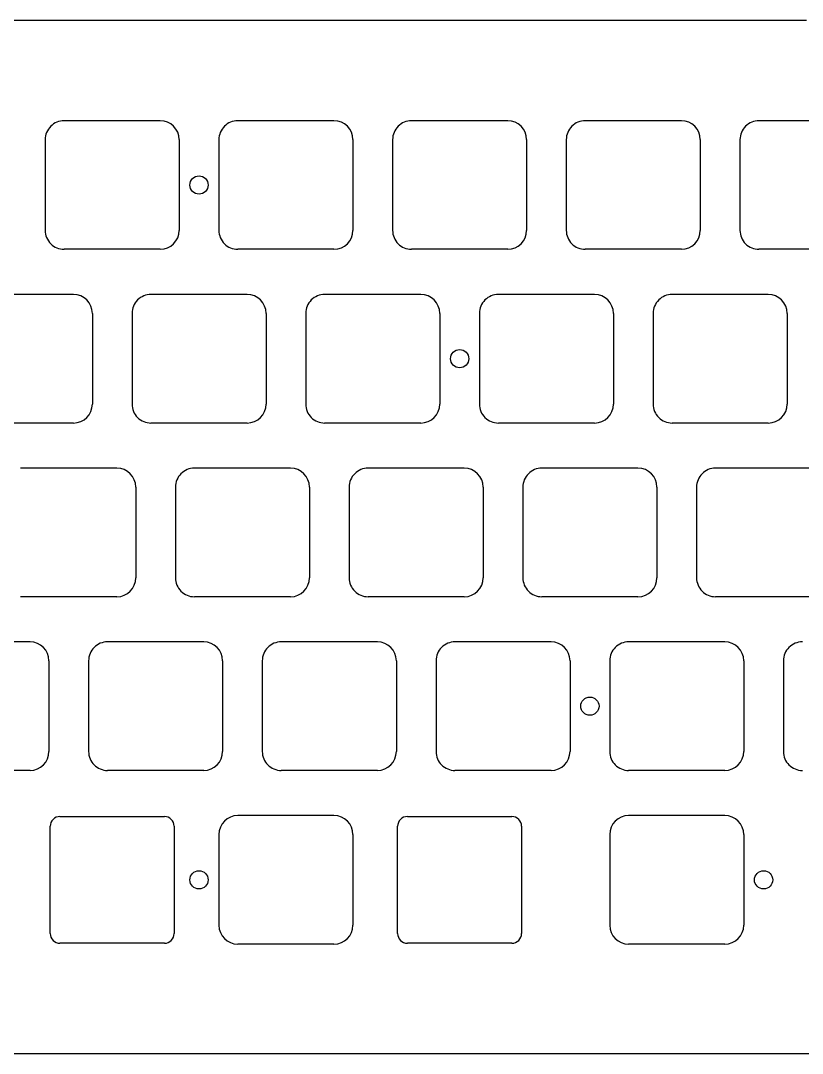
# Model space of a CAD drawing. Header units: millimetres. Extents: x -10 to 277, y -95 to 18.
# Drawn here: x 123.3 to 209, y -95.2 to 18 of the extents above; entities that cross this region are included whole.
import ezdxf

# ---------------------------------------------------------------- set-up
doc = ezdxf.new("R2010")
doc.units = ezdxf.units.MM
doc.header["$MEASUREMENT"] = 0
doc.layers.add('BLACK', color=7, linetype='CONTINUOUS')
doc.layers.add('Edge.Cuts', color=53, linetype='CONTINUOUS')

msp = doc.modelspace()

# ---------------------------------------------------------------- linework, layer by layer
at = {"layer": 'BLACK', "linetype": 'Continuous'}
for p, q in [((127.625, -69.25), (139.075, -69.25)), ((157.675, -69.15), (147.124999, -69.15)), ((165.725, -69.25), (177.175, -69.25)), ((200.5375, -69.15), (189.987499, -69.15)), ((126.55, -82.075), (126.55, -70.325)), ((140.15, -70.325), (140.15, -82.075)), ((145.05, -71.225), (145.05, -81.175001)), ((159.75, -71.225), (159.75, -81.175)), ((164.65, -82.075), (164.65, -70.325)), ((178.25, -70.325), (178.25, -82.075)), ((187.9125, -71.225), (187.9125, -81.175001)), ((202.6125, -71.225), (202.6125, -81.175)), ((139.075, -83.15), (127.625, -83.15)), ((157.675, -83.25), (147.125, -83.25)), ((177.175, -83.15), (165.725, -83.15)), ((200.5375, -83.25), (189.9875, -83.25))]:
    msp.add_line(p, q, dxfattribs=at)
at = {"layer": 'BLACK'}
for centre in [(142.875, -76.2), (204.7875, -76.2)]:
    msp.add_circle(centre, 1, dxfattribs=at)
for centre, radius, start, end in [((127.624999, -70.324999), 1.074999, 89.9999467, 180.0000533), ((139.075, -70.325), 1.075, 0, 90), ((147.125004, -71.225004), 2.075004, 90.00013806, 179.99988955), ((157.675, -71.225), 2.075, 0, 90), ((165.724999, -70.324999), 1.074999, 89.9999467, 180.0000533), ((177.175, -70.325), 1.075, 0, 90), ((189.987504, -71.225004), 2.075004, 90.00013806, 179.99988955), ((200.5375, -71.225), 2.075, 0, 90), ((147.125002, -81.174998), 2.075002, 180.00008284, 269.99994478), ((157.675, -81.175), 2.075, 270, 0), ((189.987502, -81.174998), 2.075002, 180.00008284, 269.99994478), ((200.5375, -81.175), 2.075, 270, 0), ((127.624999, -82.075001), 1.074999, 179.9999467, 270.0000533), ((139.075, -82.075), 1.075, 270, 0), ((165.724999, -82.075001), 1.074999, 179.9999467, 270.0000533), ((177.175, -82.075), 1.075, 270, 0)]:
    msp.add_arc(centre, radius, start, end, dxfattribs=at)
at = {"layer": 'Edge.Cuts', "linetype": 'Continuous'}
for p, q in [((209.475, 18.026), (57.225, 18.026)), ((138.625, 7.05), (128.075, 7.05)), ((157.675, 7.05), (147.125, 7.05)), ((176.725, 7.05), (166.175, 7.05)), ((195.775, 7.05), (185.225, 7.05)), ((214.825, 7.05), (204.275, 7.05)), ((126, 4.975), (126, -4.975)), ((140.7, 4.975), (140.7, -4.975)), ((145.05, 4.975), (145.05, -4.975)), ((159.75, 4.975), (159.75, -4.975)), ((164.1, 4.975), (164.1, -4.975)), ((178.8, 4.975), (178.8, -4.975)), ((183.15, 4.975), (183.15, -4.975)), ((197.85, 4.975), (197.85, -4.975)), ((202.2, 4.975), (202.2, -4.975)), ((138.625, -7.05), (128.075, -7.05)), ((157.675, -7.05), (147.125, -7.05)), ((176.725, -7.05), (166.175, -7.05)), ((195.775, -7.05), (185.225, -7.05)), ((214.825, -7.05), (204.275, -7.05)), ((129.1, -12), (118.55, -12)), ((148.15, -12), (137.6, -12)), ((167.2, -12), (156.65, -12)), ((186.25, -12), (175.7, -12)), ((205.3, -12), (194.75, -12)), ((131.175, -14.075), (131.175, -24.025)), ((135.525, -14.075), (135.525, -24.025)), ((150.225, -14.075), (150.225, -24.025)), ((154.575, -14.075), (154.575, -24.025)), ((169.275, -14.075), (169.275, -24.025)), ((173.625, -14.075), (173.625, -24.025)), ((188.325, -14.075), (188.325, -24.025)), ((192.675, -14.075), (192.675, -24.025)), ((207.375, -14.075), (207.375, -24.025)), ((129.1, -26.1), (118.55, -26.1)), ((148.15, -26.1), (137.6, -26.1)), ((167.2, -26.1), (156.65, -26.1)), ((186.25, -26.1), (175.7, -26.1)), ((205.3, -26.1), (194.75, -26.1)), ((133.8625, -31.05), (123.3125, -31.05)), ((152.9125, -31.05), (142.3625, -31.05)), ((171.9625, -31.05), (161.4125, -31.05)), ((191.0125, -31.05), (180.4625, -31.05)), ((210.0625, -31.05), (199.5125, -31.05)), ((135.9375, -33.125), (135.9375, -43.075)), ((140.2875, -33.125), (140.2875, -43.075)), ((154.9875, -33.125), (154.9875, -43.075)), ((159.3375, -33.125), (159.3375, -43.075)), ((174.0375, -33.125), (174.0375, -43.075)), ((178.3875, -33.125), (178.3875, -43.075)), ((193.0875, -33.125), (193.0875, -43.075)), ((197.4375, -33.125), (197.4375, -43.075)), ((133.8625, -45.15), (123.3125, -45.15)), ((152.9125, -45.15), (142.3625, -45.15)), ((171.9625, -45.15), (161.4125, -45.15)), ((191.0125, -45.15), (180.4625, -45.15)), ((210.0625, -45.15), (199.5125, -45.15)), ((124.3375, -50.1), (113.7875, -50.1)), ((143.3875, -50.1), (132.8375, -50.1)), ((162.4375, -50.1), (151.8875, -50.1)), ((181.4875, -50.1), (170.9375, -50.1)), ((200.5375, -50.1), (189.9875, -50.1)), ((126.4125, -52.175), (126.4125, -62.125)), ((130.7625, -52.175), (130.7625, -62.125)), ((145.4625, -52.175), (145.4625, -62.125)), ((149.8125, -52.175), (149.8125, -62.125)), ((164.5125, -52.175), (164.5125, -62.125)), ((168.8625, -52.175), (168.8625, -62.125)), ((183.5625, -52.175), (183.5625, -62.125)), ((187.9125, -52.175), (187.9125, -62.125)), ((202.6125, -52.175), (202.6125, -62.125)), ((206.9625, -52.175), (206.9625, -62.125)), ((124.3375, -64.2), (113.7875, -64.2)), ((143.3875, -64.2), (132.8375, -64.2)), ((162.4375, -64.2), (151.8875, -64.2)), ((181.4875, -64.2), (170.9375, -64.2)), ((200.5375, -64.2), (189.9875, -64.2)), ((52.325, -95.226), (214.375, -95.226))]:
    msp.add_line(p, q, dxfattribs=at)
at = {"layer": 'Edge.Cuts'}
for centre in [(142.875, 0), (171.45, -19.05), (185.7375, -57.15)]:
    msp.add_circle(centre, 1, dxfattribs=at)
for centre, radius, start, end in [((128.074972, 4.974985), 2.074972, 89.99922686, 179.99958581), ((138.624972, 4.974985), 2.075015, 0.00041418, 89.99922686), ((147.124972, 4.974985), 2.074972, 89.99922686, 179.99958581), ((157.674972, 4.974985), 2.075015, 0.00041418, 89.99922686), ((166.174972, 4.974985), 2.074972, 89.99922686, 179.99958581), ((176.724972, 4.974985), 2.075015, 0.00041418, 89.99922686), ((185.224972, 4.974985), 2.074972, 89.99922686, 179.99958581), ((195.774972, 4.974985), 2.075015, 0.00041418, 89.99922686), ((204.274972, 4.974985), 2.074972, 89.99922686, 179.99958581), ((128.074972, -4.975015), 2.074985, 179.99958581, 270.00077315), ((138.624972, -4.975015), 2.075028, 270.00077315, 0.00041418), ((147.124972, -4.975015), 2.074985, 179.99958581, 270.00077315), ((157.674972, -4.975015), 2.075028, 270.00077315, 0.00041418), ((166.174972, -4.975015), 2.074985, 179.99958581, 270.00077315), ((176.724972, -4.975015), 2.075028, 270.00077315, 0.00041418), ((185.224972, -4.975015), 2.074985, 179.99958581, 270.00077315), ((195.774972, -4.975015), 2.075028, 270.00077315, 0.00041418), ((204.274972, -4.975015), 2.074985, 179.99958581, 270.00077315), ((129.099972, -14.075015), 2.075015, 0.00041418, 89.99922686), ((137.599972, -14.075015), 2.074972, 89.99922686, 179.99958581), ((148.149972, -14.075015), 2.075015, 0.00041418, 89.99922686), ((156.649972, -14.075015), 2.074972, 89.99922686, 179.99958581), ((167.199972, -14.075015), 2.075015, 0.00041418, 89.99922686), ((175.699972, -14.075015), 2.074972, 89.99922686, 179.99958581), ((186.249972, -14.075015), 2.075015, 0.00041418, 89.99922686), ((194.749972, -14.075015), 2.074972, 89.99922686, 179.99958581), ((205.299972, -14.075015), 2.075015, 0.00041418, 89.99922686), ((129.099972, -24.025015), 2.075028, 270.00077315, 0.00041418), ((137.599972, -24.025015), 2.074985, 179.99958581, 270.00077315), ((148.149972, -24.025015), 2.075028, 270.00077315, 0.00041418), ((156.649972, -24.025015), 2.074985, 179.99958581, 270.00077315), ((167.199972, -24.025015), 2.075028, 270.00077315, 0.00041418), ((175.699972, -24.025015), 2.074985, 179.99958581, 270.00077315), ((186.249972, -24.025015), 2.075028, 270.00077315, 0.00041418), ((194.749972, -24.025015), 2.074985, 179.99958581, 270.00077315), ((205.299972, -24.025015), 2.075028, 270.00077315, 0.00041418), ((133.862472, -33.125015), 2.075015, 0.00041418, 89.99922686), ((142.362472, -33.125015), 2.074972, 89.99922686, 179.99958581), ((152.912472, -33.125015), 2.075015, 0.00041418, 89.99922686), ((161.412472, -33.125015), 2.074972, 89.99922686, 179.99958581), ((171.962472, -33.125015), 2.075015, 0.00041418, 89.99922686), ((180.462472, -33.125015), 2.074972, 89.99922686, 179.99958581), ((191.012472, -33.125015), 2.075015, 0.00041418, 89.99922686), ((199.512472, -33.125015), 2.074972, 89.99922686, 179.99958581), ((133.862472, -43.075015), 2.075028, 270.00077315, 0.00041418), ((142.362472, -43.075015), 2.074985, 179.99958581, 270.00077315), ((152.912472, -43.075015), 2.075028, 270.00077315, 0.00041418), ((161.412472, -43.075015), 2.074985, 179.99958581, 270.00077315), ((171.962472, -43.075015), 2.075028, 270.00077315, 0.00041418), ((180.462472, -43.075015), 2.074985, 179.99958581, 270.00077315), ((191.012472, -43.075015), 2.075028, 270.00077315, 0.00041418), ((199.512472, -43.075015), 2.074985, 179.99958581, 270.00077315), ((124.337472, -52.175015), 2.075015, 0.00041418, 89.99922686), ((132.837472, -52.175015), 2.074972, 89.99922686, 179.99958581), ((143.387472, -52.175015), 2.075015, 0.00041418, 89.99922686), ((151.887472, -52.175015), 2.074972, 89.99922686, 179.99958581), ((162.437472, -52.175015), 2.075015, 0.00041418, 89.99922686), ((170.937472, -52.175015), 2.074972, 89.99922686, 179.99958581), ((181.487472, -52.175015), 2.075015, 0.00041418, 89.99922686), ((189.987472, -52.175015), 2.074972, 89.99922686, 179.99958581), ((200.537472, -52.175015), 2.075015, 0.00041418, 89.99922686), ((209.037472, -52.175015), 2.074972, 89.99922686, 179.99958581), ((124.337472, -62.125015), 2.075028, 270.00077315, 0.00041418), ((132.837472, -62.125015), 2.074985, 179.99958581, 270.00077315), ((143.387472, -62.125015), 2.075028, 270.00077315, 0.00041418), ((151.887472, -62.125015), 2.074985, 179.99958581, 270.00077315), ((162.437472, -62.125015), 2.075028, 270.00077315, 0.00041418), ((170.937472, -62.125015), 2.074985, 179.99958581, 270.00077315), ((181.487472, -62.125015), 2.075028, 270.00077315, 0.00041418), ((189.987472, -62.125015), 2.074985, 179.99958581, 270.00077315), ((200.537472, -62.125015), 2.075028, 270.00077315, 0.00041418), ((209.037472, -62.125015), 2.074985, 179.99958581, 270.00077315)]:
    msp.add_arc(centre, radius, start, end, dxfattribs=at)

doc.saveas('drawing.dxf')
